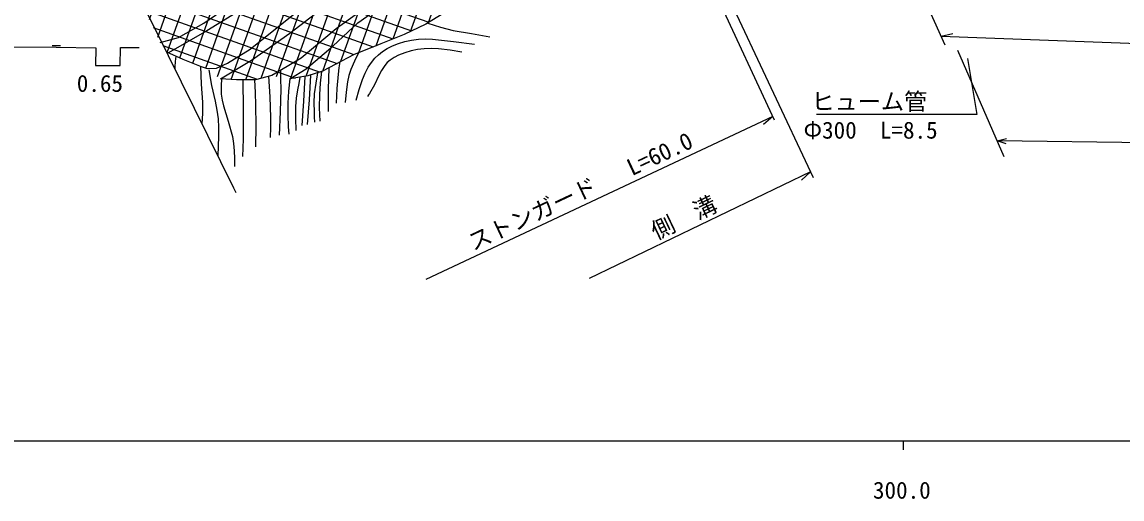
# Model space of a CAD drawing. Units: millimetres, scale not verified. Extents: x 40000 to 680000, y 20000 to 380000.
# Drawn here: x 272854 to 391613, y 198715 to 250170 of the extents above; entities that cross this region are included whole.
import ezdxf
from ezdxf.enums import TextEntityAlignment as Align

# ---------------------------------------------------------------- set-up
doc = ezdxf.new("R2010")
doc.units = ezdxf.units.MM
doc.header["$LTSCALE"] = 1000
doc.layers.add('M-BGD', color=7, linetype='Continuous', lineweight=25)
doc.layers.add('M-TTL-BAND', color=7, linetype='Continuous', lineweight=25)
doc.styles.add('ＭＳ ゴシック', font='')
doc.styles.get('ＭＳ ゴシック').set_extended_font_data('MS Gothic')

msp = doc.modelspace()

# ---------------------------------------------------------------- hatches: boundary and pattern name
at = {"layer": 'M-BGD'}
h = msp.add_hatch(dxfattribs=at)
h.set_pattern_fill('USER', color=256, style=0, pattern_type=2)
h.set_pattern_definition([(250.4203, (293131, 255365), (1413.264, -502.68), []), (160.4203, (293131, 255365), (-502.68, -1413.264), [])])
h.paths.add_polyline_path([(285908, 251932), (287775, 247972), (288668, 246845), (290223, 246158), (292190, 245380), (292831, 245152), (294302, 244040), (295995, 243949), (298053, 243949), (299837, 244406), (301779, 244027), (303700, 244348), (305301, 244851), (306720, 245629), (308635, 246642), (311609, 247832), (314125, 248838), (316458, 249936), (318380, 251126), (319707, 251995), (321400, 253413), (323047, 255014), (323962, 256112), (326295, 258805), (327484, 260178), (328765, 262008), (329452, 263335), (330961, 264982), (332151, 266766), (332935, 268407), (332981, 270420), (334399, 272067), (335863, 273942), (336824, 275452), (337115, 276655), (293131, 255365)])

# ---------------------------------------------------------------- linework, layer by layer
for p, q in [((356628, 283182), (372484, 247711)), ((354087, 239588), (337724, 274957)), ((339147, 274136), (358255, 233388)), ((283354, 257216), (288637, 246552)), ((301112, 250139), (304863, 253158)), ((292479, 250049), (295590, 252153)), ((309099, 250067), (311661, 251897)), ((295982, 251145), (292825, 249224)), ((301759, 248982), (305007, 251452)), ((309230, 251211), (306760, 249426)), ((318380, 251126), (316459, 249936)), ((289734, 248493), (292479, 250049)), ((297498, 247256), (301112, 250139)), ((306760, 249426), (302994, 246282)), ((306446, 247596), (309099, 250067)), ((316459, 249936), (314125, 248838)), ((287775, 247972), (289734, 248493)), ((292825, 249224), (288668, 246844)), ((297642, 246053), (301759, 248982)), ((314125, 248838), (311609, 247832)), ((372072, 248632), (373334, 248946)), ((372072, 248632), (491414, 244305)), ((263058, 247541), (276558, 247441)), ((276106, 247632), (276994, 247632)), ((276558, 247441), (280808, 247391)), ((280808, 247391), (280801, 245490)), ((283442, 245471), (283480, 247428)), ((283480, 247428), (285494, 247428)), ((295027, 245746), (297498, 247256)), ((303517, 245125), (306446, 247596)), ((311609, 247832), (308635, 246642)), ((373863, 247120), (378857, 235664)), ((288442, 246944), (290223, 246158)), ((288637, 246552), (295705, 232285)), ((290223, 246158), (292191, 245380)), ((294302, 244040), (297642, 246053)), ((302994, 246282), (301485, 245367)), ((308635, 246642), (306720, 245629)), ((374915, 246250), (375932, 240197)), ((280801, 245490), (283442, 245471)), ((292191, 245380), (292831, 245152)), ((292831, 245152), (293838, 245197)), ((293838, 245197), (295027, 245746)), ((301485, 245367), (299838, 244406)), ((301779, 244027), (303517, 245125)), ((305302, 244851), (303700, 244348)), ((306720, 245629), (305302, 244851)), ((295995, 243949), (294302, 244040)), ((298053, 243949), (295995, 243949)), ((299838, 244406), (298053, 243949)), ((303700, 244348), (301779, 244027)), ((353903, 239986), (316463, 222386)), ((353903, 239986), (352925, 239129)), ((375932, 240197), (358622, 240197)), ((425347, 236731), (378123, 237347)), ((357972, 233990), (334085, 222499)), ((357972, 233990), (357001, 233125)), ((295705, 232285), (295955, 231779))]:
    msp.add_line(p, q, dxfattribs=at)
for points in [[(316657, 250059), (318023, 249632), (319402, 249265), (321376, 248931), (323355, 248559)], [(308943, 241742), (309256, 242874), (309626, 243983), (309906, 244644), (310241, 245282), (310569, 245785), (310951, 246260), (311333, 246639), (311762, 246980), (312278, 247308), (312836, 247589), (313494, 247850), (314181, 248056), (314907, 248214), (315648, 248312), (316413, 248350), (317178, 248328), (319442, 248065), (321697, 247789)], [(320334, 246916), (319071, 247126), (317808, 247276), (317034, 247311), (316261, 247285), (315562, 247202), (314857, 247056), (314182, 246856), (313519, 246596), (313047, 246358), (312605, 246067), (312286, 245790), (312012, 245471), (311680, 244955), (311389, 244389), (310901, 243411), (310364, 242467), (310263, 242297), (310161, 242126)], [(289469, 246491), (289376, 245921), (289342, 245346), (289344, 245236), (289348, 245116)], [(306823, 241405), (306896, 242980), (307028, 244549), (307112, 245213), (307205, 245885)], [(309182, 246861), (308735, 245963), (308346, 245047), (308142, 244396), (307994, 243717), (307846, 242616), (307755, 241497)], [(292297, 239163), (292369, 240339), (292380, 241514), (292248, 243454), (292157, 245394)], [(293024, 245006), (293329, 243315), (293696, 241624), (293894, 240676), (294034, 239712), (294084, 238778), (294074, 237827), (294034, 236766), (294005, 235716)], [(300671, 237979), (300774, 240476), (300816, 242972), (300812, 243971), (300803, 244969)], [(304765, 244682), (304559, 243563), (304412, 242428), (304370, 241465), (304388, 240487), (304414, 239937), (304446, 239377)], [(305040, 239482), (304990, 240912), (304999, 242339), (305092, 243581), (305239, 244831)], [(305980, 245223), (305919, 242878), (305914, 240531)], [(294383, 244089), (294343, 243237), (294364, 242392), (294454, 241755), (294606, 241116), (295119, 239475), (295571, 237827), (295703, 237064), (295775, 236291), (295806, 235442), (295812, 234588)], [(296686, 243949), (296739, 240741), (296732, 237526), (296695, 236599), (296651, 235672)], [(298084, 236721), (298128, 238961), (298112, 241200), (298056, 242574), (297979, 243949)], [(299480, 244315), (299603, 242092), (299665, 239867), (299666, 238788), (299657, 237700)], [(301783, 244028), (301630, 242718), (301537, 241406), (301537, 240140), (301598, 238873), (301623, 238483), (301650, 238084)], [(302454, 238468), (302405, 239769), (302418, 241064), (302495, 241965), (302633, 242871), (302760, 243538), (302900, 244214)], [(303382, 244295), (303261, 241643), (303083, 238993)], [(303677, 239098), (303881, 241770), (304026, 244450)], [(379119, 237046), (378123, 237347), (379127, 237619)]]:
    msp.add_lwpolyline(points, dxfattribs=at)
at = {"layer": 'M-TTL-BAND'}
for p, q in [((40000, 205000), (579000, 205000)), ((368000, 205000), (368000, 204000))]:
    msp.add_line(p, q, dxfattribs=at)

# ---------------------------------------------------------------- texts
at = {"layer": 'M-BGD', "style": 'ＭＳ ゴシック'}
for s, p in [('0.65', (278769, 242084)), ('ヒューム管', (358081, 240133)), ('Φ300\u3000L=8.5', (357230, 237038))]:
    msp.add_text(s, height=1833, dxfattribs=at).set_placement(p, align=Align.BOTTOM_LEFT)
for s, rotation, p in [('L=60.0', 25.1, (338929, 233030)), ('ストンガード', 25.2, (321792, 224960)), ('側\u3000溝', 25.6, (341558, 226139))]:
    msp.add_text(s, height=1833, rotation=rotation, dxfattribs=at).set_placement(p, align=Align.BOTTOM_LEFT)
at = {"layer": 'M-TTL-BAND', "style": 'ＭＳ ゴシック'}
msp.add_text('300.0', height=1833, dxfattribs=at).set_placement((367844, 198195), align=Align.BOTTOM_CENTER)

doc.saveas('drawing.dxf')
